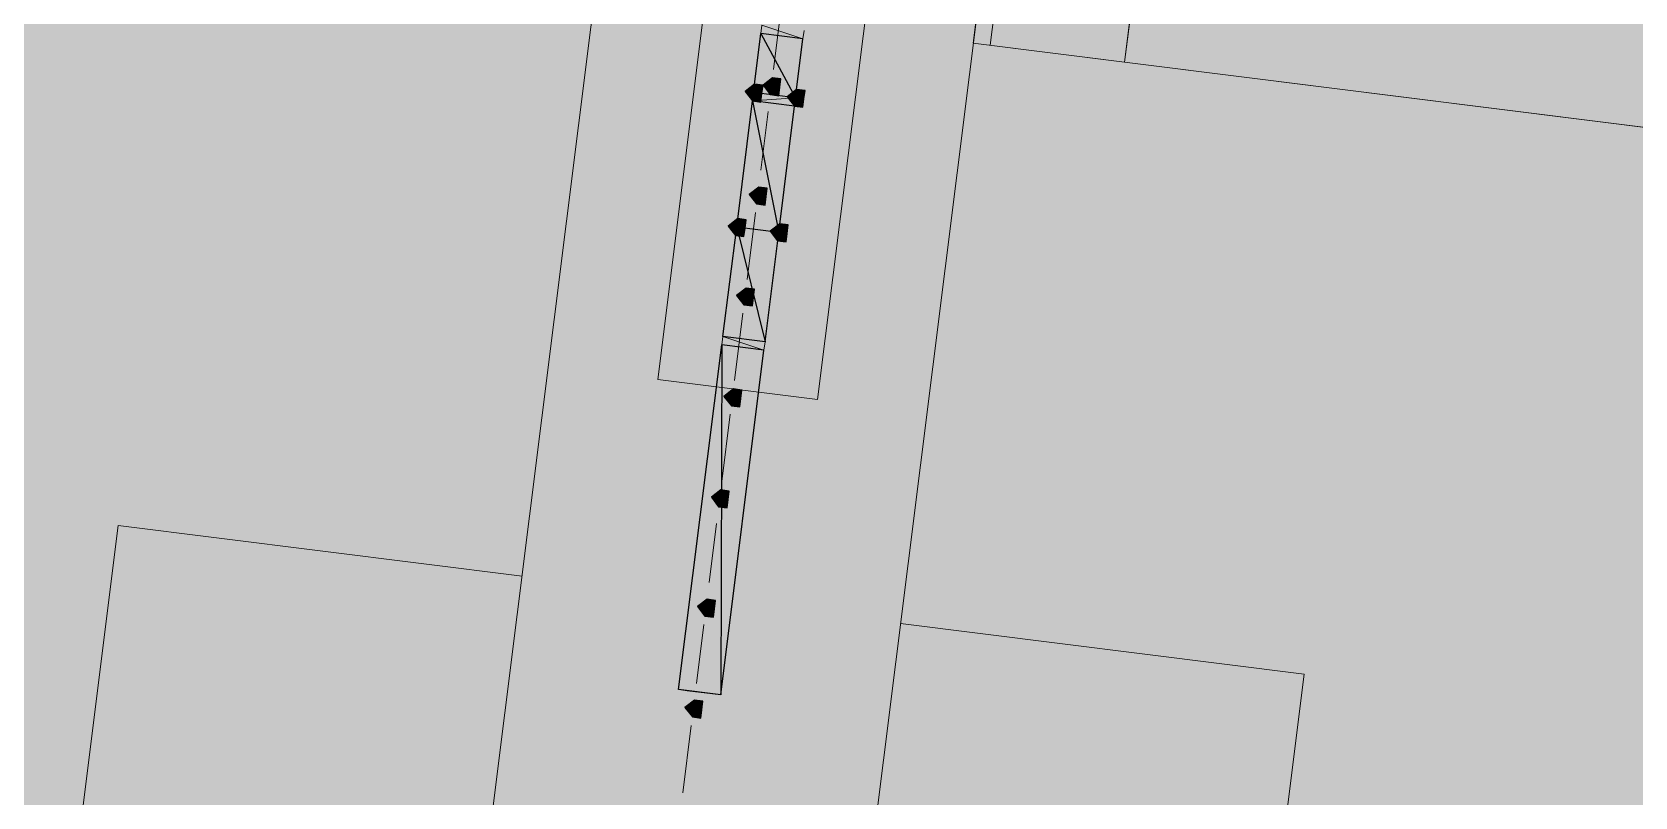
# Model space of a CAD drawing. Header units: metres. Extents: x -4 to 509425, y 7549 to 4732445.
# Drawn here: x 476019.263 to 476020.864, y 4719776.647 to 4719777.411 of the extents above; entities that cross this region are included whole.
import ezdxf

# ---------------------------------------------------------------- set-up
doc = ezdxf.new("R2010")
doc.units = ezdxf.units.M
doc.header["$LTSCALE"] = 0.01
doc.header["$MEASUREMENT"] = 0
doc.layers.get('0').update_dxf_attribs({"lineweight": 0})
for name, color, linetype in [('_SUBESTACIÓN', 1, 'Continuous'), ('NUDO GAROÑA', 211, 'Continuous'), ('SUBESTACION LA VID', 253, 'Continuous')]:
    doc.layers.add(name, color=color, linetype=linetype)

# ---------------------------------------------------------------- blocks, each defined once
blk = doc.blocks.new('A$Cfff6051d')
at = {"layer": 'SUBESTACION LA VID', "transparency": 33554687}
h = blk.add_hatch(color=256, dxfattribs=at)
h.dxf.hatch_style = 2
h.paths.add_polyline_path([(476020.01, 4719777.3555), (476020.011, 4719777.3639), (476020.0026, 4719777.365), (476019.9932, 4719777.3576), (476020.0005, 4719777.3482), (476020.0089, 4719777.3471)])
h = blk.add_hatch(color=256, dxfattribs=at)
h.dxf.hatch_style = 2
h.paths.add_polyline_path([(476019.9921, 4719777.3492), (476019.9932, 4719777.3576), (476019.9848, 4719777.3587), (476019.9753, 4719777.3513), (476019.9827, 4719777.3419), (476019.9911, 4719777.3408)])
h = blk.add_hatch(color=256, dxfattribs=at)
h.dxf.hatch_style = 2
h.paths.add_polyline_path([(476020.0341, 4719777.344), (476020.0352, 4719777.3524), (476020.0268, 4719777.3534), (476020.0173, 4719777.3461), (476020.0247, 4719777.3366), (476020.0331, 4719777.3356)])
h = blk.add_hatch(color=256, dxfattribs=at)
h.dxf.hatch_style = 2
h.paths.add_polyline_path([(476019.9963, 4719777.2463), (476019.9973, 4719777.2547), (476019.9889, 4719777.2558), (476019.9795, 4719777.2484), (476019.9868, 4719777.239), (476019.9952, 4719777.2379)])
h = blk.add_hatch(color=256, dxfattribs=at)
h.dxf.hatch_style = 2
h.paths.add_polyline_path([(476019.9753, 4719777.2148), (476019.9763, 4719777.2232), (476019.9679, 4719777.2243), (476019.9585, 4719777.2169), (476019.9658, 4719777.2075), (476019.9742, 4719777.2064)])
h = blk.add_hatch(color=256, dxfattribs=at)
h.dxf.hatch_style = 2
h.paths.add_polyline_path([(476020.0173, 4719777.2096), (476020.0183, 4719777.218), (476020.0099, 4719777.219), (476020.0005, 4719777.2117), (476020.0078, 4719777.2022), (476020.0162, 4719777.2012)])
h = blk.add_hatch(color=256, dxfattribs=at)
h.dxf.hatch_style = 2
h.paths.add_polyline_path([(476019.9836, 4719777.1455), (476019.9847, 4719777.1539), (476019.9763, 4719777.155), (476019.9668, 4719777.1476), (476019.9742, 4719777.1382), (476019.9826, 4719777.1371)])
h = blk.add_hatch(color=256, dxfattribs=at)
h.dxf.hatch_style = 2
h.paths.add_polyline_path([(476019.971, 4719777.0447), (476019.9721, 4719777.0531), (476019.9637, 4719777.0542), (476019.9542, 4719777.0468), (476019.9616, 4719777.0374), (476019.97, 4719777.0363)])
h = blk.add_hatch(color=256, dxfattribs=at)
h.dxf.hatch_style = 2
h.paths.add_polyline_path([(476019.9584, 4719776.9439), (476019.9594, 4719776.9523), (476019.951, 4719776.9534), (476019.9416, 4719776.946), (476019.9489, 4719776.9366), (476019.9573, 4719776.9355)])
h = blk.add_hatch(color=256, dxfattribs=at)
h.dxf.hatch_style = 2
h.paths.add_polyline_path([(476019.9447, 4719776.8347), (476019.9457, 4719776.8431), (476019.9373, 4719776.8442), (476019.9279, 4719776.8368), (476019.9352, 4719776.8274), (476019.9436, 4719776.8263)])
h = blk.add_hatch(color=256, dxfattribs=at)
h.dxf.hatch_style = 2
h.paths.add_polyline_path([(476019.932, 4719776.7339), (476019.9331, 4719776.7423), (476019.9247, 4719776.7434), (476019.9152, 4719776.736), (476019.9226, 4719776.7266), (476019.931, 4719776.7255)])
at = {"layer": 'SUBESTACION LA VID', "lineweight": 15}
for p, q in [((476020.2759, 4719777.9792), (476020.2032, 4719777.3996)), ((476020.2927, 4719777.9771), (476020.22, 4719777.3975)), ((476020.3544, 4719777.3806), (476020.4271, 4719777.9602)), ((476020.22, 4719777.3975), (476020.2411, 4719777.5655)), ((476020.0111, 4719777.4322), (476020.0037, 4719777.3734)), ((476020.0247, 4719777.4049), (476020.0247, 4719777.4049)), ((476020.0331, 4719777.4038), (476020.0257, 4719777.345)), ((476033.2153, 4719775.7682), (476020.2032, 4719777.3996)), ((476019.9827, 4719777.3419), (476019.9669, 4719777.2159)), ((476019.9827, 4719777.3419), (476020.0247, 4719777.3366)), ((476020.0247, 4719777.3366), (476020.0089, 4719777.2106)), ((476019.9984, 4719777.3314), (476019.991, 4719777.2726)), ((476019.9858, 4719777.2306), (476019.9774, 4719777.1634)), ((476020.0089, 4719777.2106), (476019.9952, 4719777.1014)), ((476019.9731, 4719777.1298), (476019.9647, 4719777.0626)), ((476019.9521, 4719777.0983), (476019.9089, 4719776.7539)), ((476019.9941, 4719777.093), (476019.951, 4719776.7486)), ((476019.9532, 4719777.1067), (476019.9952, 4719777.1014)), ((476019.9605, 4719777.029), (476019.9521, 4719776.9618)), ((476019.9468, 4719776.9198), (476019.9394, 4719776.861)), ((476019.9342, 4719776.819), (476019.9268, 4719776.7602)), ((476019.9215, 4719776.7182), (476019.9131, 4719776.651))]:
    blk.add_line(p, q, dxfattribs=at)
at = {"layer": 'SUBESTACION LA VID', "lineweight": 0}
blk.add_line((476020.3544, 4719777.3806), (476020.2032, 4719777.3996), dxfattribs=at)
at = {"layer": 'SUBESTACION LA VID', "lineweight": 15}
for points in [[(476020.3544, 4719777.3806), (476020.2032, 4719777.3996), (476020.2759, 4719777.9792), (476020.4271, 4719777.9602), (476020.3544, 4719777.3806)], [(476022.7317, 4719777.0826), (476020.3544, 4719777.3806), (476020.3902, 4719777.6662), (476020.449, 4719777.6588), (476020.4343, 4719777.5412), (476020.8963, 4719777.4833), (476020.911, 4719777.6009), (476021.079, 4719777.5799), (476021.0643, 4719777.4623), (476021.7867, 4719777.3717), (476021.8015, 4719777.4893), (476021.9695, 4719777.4682), (476021.9547, 4719777.3506), (476022.6772, 4719777.26)], [(476019.951, 4719776.7486), (476019.9089, 4719776.7539), (476019.9521, 4719777.0983), (476019.9532, 4719777.1067), (476019.9669, 4719777.2159), (476019.9827, 4719777.3419), (476019.9837, 4719777.3503), (476019.9911, 4719777.4091), (476019.9921, 4719777.4175)], [(476020.0342, 4719777.4122), (476020.0331, 4719777.4038), (476020.0257, 4719777.345), (476020.0247, 4719777.3366), (476020.0089, 4719777.2106), (476019.9952, 4719777.1014), (476019.9941, 4719777.093), (476019.951, 4719776.7486)], [(476020.1161, 4719777.5897), (476020.0477, 4719777.0436), (476019.8881, 4719777.0636), (476019.9565, 4719777.6097)], [(476020.1024, 4719777.4805), (476020.2116, 4719777.4668), (476020.0768, 4719776.3915), (476019.6988, 4719776.4389), (476019.8336, 4719777.5142), (476019.9428, 4719777.5005)], [(476019.9911, 4719777.4091), (476019.9911, 4719777.4091), (476019.9837, 4719777.3503)], [(476019.9669, 4719777.2159), (476020.0089, 4719777.2106), (476019.9669, 4719777.2159), (476019.9532, 4719777.1067)], [(476019.9532, 4719777.1067), (476019.9521, 4719777.0983), (476019.9941, 4719777.093), (476019.9952, 4719777.1014)], [(476020.1305, 4719776.8199), (476020.5338, 4719776.7694), (476020.4527, 4719776.1226), (476019.2682, 4719776.2711), (476019.3493, 4719776.9179), (476019.7525, 4719776.8673)], [(476019.9089, 4719776.7539), (476019.9173, 4719776.7528), (476019.9426, 4719776.7497), (476019.951, 4719776.7486)]]:
    blk.add_lwpolyline(points, dxfattribs=at)
at = {"layer": 'SUBESTACION LA VID', "lineweight": 0}
for points in [[(476019.9921, 4719777.4175), (476020.0331, 4719777.4038), (476019.9911, 4719777.4091)], [(476020.3544, 4719777.3806), (476030.6868, 4719776.0852), (476022.7317, 4719777.0826)], [(476019.9827, 4719777.3419), (476020.0257, 4719777.345), (476019.9827, 4719777.3419), (476020.0247, 4719777.3366), (476019.9827, 4719777.3419), (476020.0247, 4719777.3366), (476019.9827, 4719777.3419), (476020.0247, 4719777.3366), (476019.9827, 4719777.3419), (476020.0247, 4719777.3366), (476019.9827, 4719777.3419), (476020.0247, 4719777.3366)], [(476020.0089, 4719777.2106), (476019.9669, 4719777.2159), (476020.0089, 4719777.2106)], [(476019.9532, 4719777.1067), (476019.9941, 4719777.093), (476019.9521, 4719777.0983)]]:
    blk.add_lwpolyline(points, dxfattribs=at)
at = {"layer": 'SUBESTACION LA VID'}
for points in [[(476020.01, 4719777.3555), (476020.011, 4719777.3639), (476020.0026, 4719777.365), (476019.9932, 4719777.3576), (476020.0005, 4719777.3482), (476020.0089, 4719777.3471)], [(476019.9921, 4719777.3492), (476019.9932, 4719777.3576), (476019.9848, 4719777.3587), (476019.9753, 4719777.3513), (476019.9827, 4719777.3419), (476019.9911, 4719777.3408)], [(476020.0341, 4719777.344), (476020.0352, 4719777.3524), (476020.0268, 4719777.3534), (476020.0173, 4719777.3461), (476020.0247, 4719777.3366), (476020.0331, 4719777.3356)], [(476019.9963, 4719777.2463), (476019.9973, 4719777.2547), (476019.9889, 4719777.2558), (476019.9795, 4719777.2484), (476019.9868, 4719777.239), (476019.9952, 4719777.2379)], [(476019.9753, 4719777.2148), (476019.9763, 4719777.2232), (476019.9679, 4719777.2243), (476019.9585, 4719777.2169), (476019.9658, 4719777.2075), (476019.9742, 4719777.2064)], [(476020.0173, 4719777.2096), (476020.0183, 4719777.218), (476020.0099, 4719777.219), (476020.0005, 4719777.2117), (476020.0078, 4719777.2022), (476020.0162, 4719777.2012)], [(476019.9836, 4719777.1455), (476019.9847, 4719777.1539), (476019.9763, 4719777.155), (476019.9668, 4719777.1476), (476019.9742, 4719777.1382), (476019.9826, 4719777.1371)], [(476019.971, 4719777.0447), (476019.9721, 4719777.0531), (476019.9637, 4719777.0542), (476019.9542, 4719777.0468), (476019.9616, 4719777.0374), (476019.97, 4719777.0363)], [(476019.9584, 4719776.9439), (476019.9594, 4719776.9523), (476019.951, 4719776.9534), (476019.9416, 4719776.946), (476019.9489, 4719776.9366), (476019.9573, 4719776.9355)], [(476019.9447, 4719776.8347), (476019.9457, 4719776.8431), (476019.9373, 4719776.8442), (476019.9279, 4719776.8368), (476019.9352, 4719776.8274), (476019.9436, 4719776.8263)], [(476019.932, 4719776.7339), (476019.9331, 4719776.7423), (476019.9247, 4719776.7434), (476019.9152, 4719776.736), (476019.9226, 4719776.7266), (476019.931, 4719776.7255)]]:
    blk.add_lwpolyline(points, close=True, dxfattribs=at)
at = {"layer": 'SUBESTACION LA VID', "lineweight": 0}
for points in [[(476020.01, 4719777.3555), (476020.011, 4719777.3639), (476020.0026, 4719777.365), (476019.9932, 4719777.3576), (476020.0005, 4719777.3482), (476020.0089, 4719777.3471)], [(476019.9921, 4719777.3492), (476019.9932, 4719777.3576), (476019.9848, 4719777.3587), (476019.9753, 4719777.3513), (476019.9827, 4719777.3419), (476019.9911, 4719777.3408)], [(476020.0341, 4719777.344), (476020.0352, 4719777.3524), (476020.0268, 4719777.3534), (476020.0173, 4719777.3461), (476020.0247, 4719777.3366), (476020.0331, 4719777.3356)], [(476019.9963, 4719777.2463), (476019.9973, 4719777.2547), (476019.9889, 4719777.2558), (476019.9795, 4719777.2484), (476019.9868, 4719777.239), (476019.9952, 4719777.2379)], [(476019.9753, 4719777.2148), (476019.9763, 4719777.2232), (476019.9679, 4719777.2243), (476019.9585, 4719777.2169), (476019.9658, 4719777.2075), (476019.9742, 4719777.2064)], [(476020.0173, 4719777.2096), (476020.0183, 4719777.218), (476020.0099, 4719777.219), (476020.0005, 4719777.2117), (476020.0078, 4719777.2022), (476020.0162, 4719777.2012)], [(476019.9836, 4719777.1455), (476019.9847, 4719777.1539), (476019.9763, 4719777.155), (476019.9668, 4719777.1476), (476019.9742, 4719777.1382), (476019.9826, 4719777.1371)], [(476019.971, 4719777.0447), (476019.9721, 4719777.0531), (476019.9637, 4719777.0542), (476019.9542, 4719777.0468), (476019.9616, 4719777.0374), (476019.97, 4719777.0363)], [(476019.9584, 4719776.9439), (476019.9594, 4719776.9523), (476019.951, 4719776.9534), (476019.9416, 4719776.946), (476019.9489, 4719776.9366), (476019.9573, 4719776.9355)], [(476019.9447, 4719776.8347), (476019.9457, 4719776.8431), (476019.9373, 4719776.8442), (476019.9279, 4719776.8368), (476019.9352, 4719776.8274), (476019.9436, 4719776.8263)], [(476019.932, 4719776.7339), (476019.9331, 4719776.7423), (476019.9247, 4719776.7434), (476019.9152, 4719776.736), (476019.9226, 4719776.7266), (476019.931, 4719776.7255)]]:
    blk.add_lwpolyline(points, close=True, dxfattribs=at)
at = {"layer": 'SUBESTACION LA VID'}
for points in [[(476019.9837, 4719777.3503), (476019.9837, 4719777.3503), (476020.0257, 4719777.345), (476020.0257, 4719777.345), (476020.0257, 4719777.345), (476019.9911, 4719777.4091), (476019.9911, 4719777.4091), (476019.9911, 4719777.4091), (476019.9837, 4719777.3503), (476019.9837, 4719777.3503)], [(476020.0257, 4719777.345), (476020.0257, 4719777.345), (476019.9911, 4719777.4091), (476019.9911, 4719777.4091), (476019.9911, 4719777.4091), (476020.0331, 4719777.4038), (476020.0331, 4719777.4038), (476020.0331, 4719777.4038), (476020.0257, 4719777.345), (476020.0257, 4719777.345)], [(476019.9669, 4719777.2159), (476019.9669, 4719777.2159), (476020.0089, 4719777.2106), (476020.0089, 4719777.2106), (476020.0089, 4719777.2106), (476019.9827, 4719777.3419), (476019.9827, 4719777.3419), (476019.9827, 4719777.3419), (476019.9669, 4719777.2159), (476019.9669, 4719777.2159)], [(476020.0089, 4719777.2106), (476020.0089, 4719777.2106), (476019.9827, 4719777.3419), (476019.9827, 4719777.3419), (476019.9827, 4719777.3419), (476020.0247, 4719777.3366), (476020.0247, 4719777.3366), (476020.0247, 4719777.3366), (476020.0089, 4719777.2106), (476020.0089, 4719777.2106)], [(476019.9532, 4719777.1067), (476019.9532, 4719777.1067), (476019.9952, 4719777.1014), (476019.9952, 4719777.1014), (476019.9952, 4719777.1014), (476019.9669, 4719777.2159), (476019.9669, 4719777.2159), (476019.9669, 4719777.2159), (476019.9532, 4719777.1067), (476019.9532, 4719777.1067)], [(476019.9952, 4719777.1014), (476019.9952, 4719777.1014), (476019.9669, 4719777.2159), (476019.9669, 4719777.2159), (476019.9669, 4719777.2159), (476020.0089, 4719777.2106), (476020.0089, 4719777.2106), (476020.0089, 4719777.2106), (476019.9952, 4719777.1014), (476019.9952, 4719777.1014)], [(476019.9089, 4719776.7539), (476019.9089, 4719776.7539), (476019.951, 4719776.7486), (476019.951, 4719776.7486), (476019.951, 4719776.7486), (476019.9521, 4719777.0983), (476019.9521, 4719777.0983), (476019.9521, 4719777.0983), (476019.9089, 4719776.7539), (476019.9089, 4719776.7539)], [(476019.951, 4719776.7486), (476019.951, 4719776.7486), (476019.9521, 4719777.0983), (476019.9521, 4719777.0983), (476019.9521, 4719777.0983), (476019.9941, 4719777.093), (476019.9941, 4719777.093), (476019.9941, 4719777.093), (476019.951, 4719776.7486), (476019.951, 4719776.7486)]]:
    blk.add_open_spline(points, degree=3, knots=[0, 0, 0, 0, 1, 1, 1, 2, 2, 2, 3, 3, 3, 3], dxfattribs=at)
at = {"layer": 'SUBESTACION LA VID', "lineweight": 0}
for points in [[(476019.9837, 4719777.3503), (476019.9837, 4719777.3503), (476020.0257, 4719777.345), (476020.0257, 4719777.345), (476020.0257, 4719777.345), (476019.9911, 4719777.4091), (476019.9911, 4719777.4091), (476019.9911, 4719777.4091), (476019.9837, 4719777.3503), (476019.9837, 4719777.3503)], [(476020.0257, 4719777.345), (476020.0257, 4719777.345), (476019.9911, 4719777.4091), (476019.9911, 4719777.4091), (476019.9911, 4719777.4091), (476020.0331, 4719777.4038), (476020.0331, 4719777.4038), (476020.0331, 4719777.4038), (476020.0257, 4719777.345), (476020.0257, 4719777.345)], [(476019.9669, 4719777.2159), (476019.9669, 4719777.2159), (476020.0089, 4719777.2106), (476020.0089, 4719777.2106), (476020.0089, 4719777.2106), (476019.9827, 4719777.3419), (476019.9827, 4719777.3419), (476019.9827, 4719777.3419), (476019.9669, 4719777.2159), (476019.9669, 4719777.2159)], [(476020.0089, 4719777.2106), (476020.0089, 4719777.2106), (476019.9827, 4719777.3419), (476019.9827, 4719777.3419), (476019.9827, 4719777.3419), (476020.0247, 4719777.3366), (476020.0247, 4719777.3366), (476020.0247, 4719777.3366), (476020.0089, 4719777.2106), (476020.0089, 4719777.2106)], [(476019.9532, 4719777.1067), (476019.9532, 4719777.1067), (476019.9952, 4719777.1014), (476019.9952, 4719777.1014), (476019.9952, 4719777.1014), (476019.9669, 4719777.2159), (476019.9669, 4719777.2159), (476019.9669, 4719777.2159), (476019.9532, 4719777.1067), (476019.9532, 4719777.1067)], [(476019.9952, 4719777.1014), (476019.9952, 4719777.1014), (476019.9669, 4719777.2159), (476019.9669, 4719777.2159), (476019.9669, 4719777.2159), (476020.0089, 4719777.2106), (476020.0089, 4719777.2106), (476020.0089, 4719777.2106), (476019.9952, 4719777.1014), (476019.9952, 4719777.1014)], [(476019.9089, 4719776.7539), (476019.9089, 4719776.7539), (476019.951, 4719776.7486), (476019.951, 4719776.7486), (476019.951, 4719776.7486), (476019.9521, 4719777.0983), (476019.9521, 4719777.0983), (476019.9521, 4719777.0983), (476019.9089, 4719776.7539), (476019.9089, 4719776.7539)], [(476019.951, 4719776.7486), (476019.951, 4719776.7486), (476019.9521, 4719777.0983), (476019.9521, 4719777.0983), (476019.9521, 4719777.0983), (476019.9941, 4719777.093), (476019.9941, 4719777.093), (476019.9941, 4719777.093), (476019.951, 4719776.7486), (476019.951, 4719776.7486)]]:
    blk.add_open_spline(points, degree=3, knots=[0, 0, 0, 0, 1, 1, 1, 2, 2, 2, 3, 3, 3, 3], dxfattribs=at)

msp = doc.modelspace()

# ---------------------------------------------------------------- hatches: boundary and pattern name
at = {"layer": '_SUBESTACIÓN', "transparency": 33554559}
h = msp.add_hatch(color=1, dxfattribs=at)
h.dxf.hatch_style = 1
h.paths.add_polyline_path([(475968.6399, 4719805.825), (476089.9386, 4719790.615), (476078.1686, 4719696.74), (475956.8686, 4719711.9502)])

# ---------------------------------------------------------------- linework, layer by layer
at = {"layer": 'NUDO GAROÑA', "color": 1, "const_width": 10}
msp.add_lwpolyline([(476020.09, 4719778), (476049.4926, 4719860.7903)], dxfattribs=at)

# ---------------------------------------------------------------- block references
at = {"linetype": 'Continuous'}
msp.add_blockref('A$Cfff6051d', (0, 0), dxfattribs=at)

doc.saveas('drawing.dxf')
